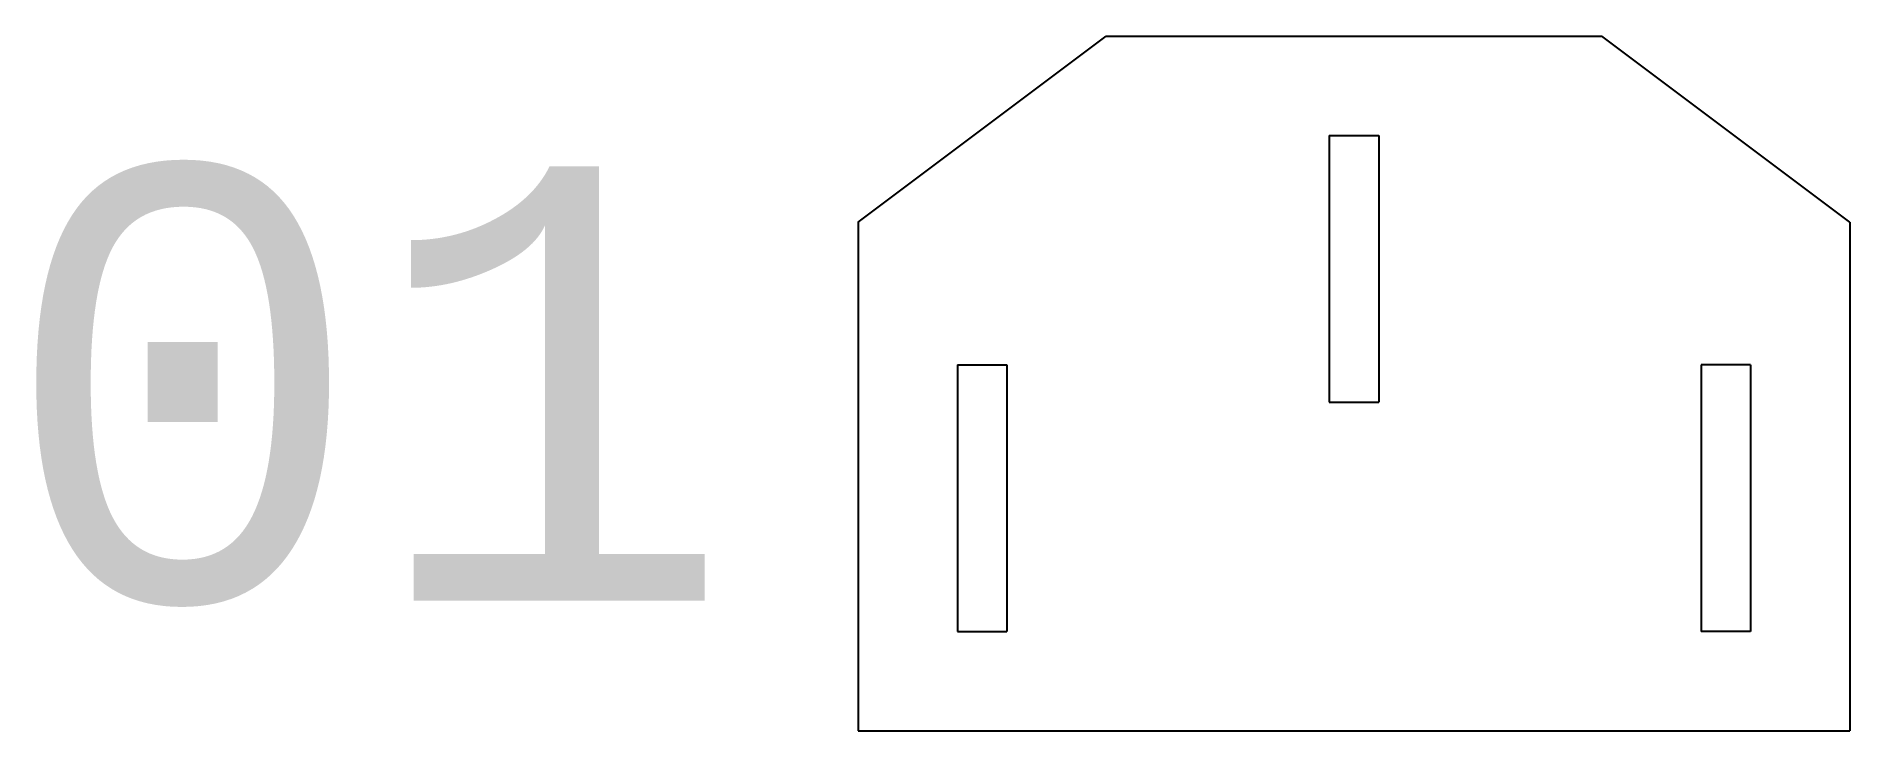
# Model space of a CAD drawing. Header units: millimetres. Extents: x -8.82 to -1.5, y -1.4 to 1.4.
import ezdxf
from ezdxf.enums import TextEntityAlignment as Align

# ---------------------------------------------------------------- set-up
doc = ezdxf.new("R2010")
doc.units = ezdxf.units.MM
doc.layers.add('AV-CONN', color=105, linetype='Continuous')
doc.layers.add('AV-TEXT', color=2, linetype='Continuous')
doc.styles.add('CURT STANDARD', font='consola.ttf')

msp = doc.modelspace()

# ---------------------------------------------------------------- linework, layer by layer
at = {"layer": 'AV-CONN'}
for p, q in [((-5.5, 0.65), (-4.5, 1.4)), ((-4.5, 1.4), (-2.5, 1.4)), ((-1.5, 0.65), (-2.5, 1.4)), ((-3.6, 1), (-3.6, -0.075)), ((-3.6, 1), (-3.4, 1)), ((-3.4, 1), (-3.4, -0.075)), ((-5.5, 0.65), (-5.5, -1.4)), ((-1.5, 0.65), (-1.5, -1.4)), ((-5.1, 0.075), (-5.1, -1)), ((-5.1, 0.075), (-4.9, 0.075)), ((-4.9, 0.075), (-4.9, -1)), ((-2.1, 0.075), (-2.1, -1)), ((-1.9, 0.075), (-2.1, 0.075)), ((-1.9, 0.075), (-1.9, -1)), ((-3.6, -0.075), (-3.4, -0.075)), ((-5.1, -1), (-4.9, -1)), ((-1.9, -1), (-2.1, -1)), ((-5.5, -1.4), (-1.5, -1.4))]:
    msp.add_line(p, q, dxfattribs=at)

# ---------------------------------------------------------------- texts
at = {"layer": 'AV-TEXT', "style": 'CURT STANDARD'}
msp.add_text('01', height=1.75, dxfattribs=at).set_placement((-6, 0), align=Align.MIDDLE_RIGHT)

doc.saveas('drawing.dxf')
